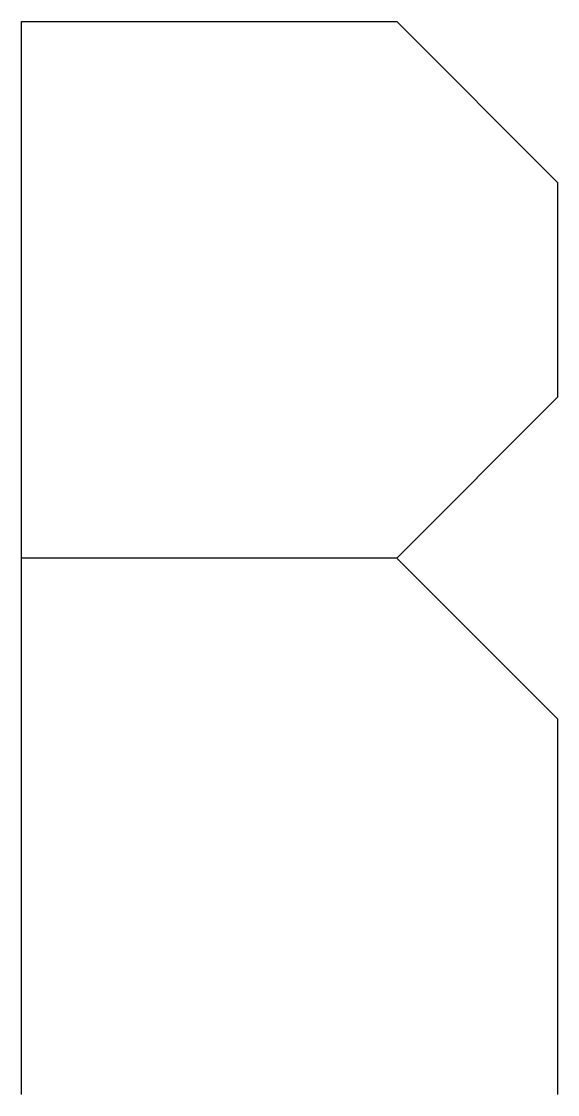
# Model space of a CAD drawing. Header units: millimetres. Extents: x 2.5 to 7.5, y 0 to 10.
import ezdxf

# ---------------------------------------------------------------- set-up
doc = ezdxf.new("R2010")
doc.units = ezdxf.units.MM
doc.layers.get('0').update_dxf_attribs({"linetype": 'CONTINUOUS'})

msp = doc.modelspace()

# ---------------------------------------------------------------- linework, layer by layer
for p, q in [((2.5, 0), (2.5, 10)), ((2.5, 10), (6, 10)), ((6, 10), (7.5, 8.5)), ((7.5, 8.5), (7.5, 6.5)), ((7.5, 6.5), (6, 5)), ((6, 5), (2.5, 5)), ((6, 5), (7.5, 3.5)), ((7.5, 3.5), (7.5, 0))]:
    msp.add_line(p, q)

doc.saveas('drawing.dxf')
